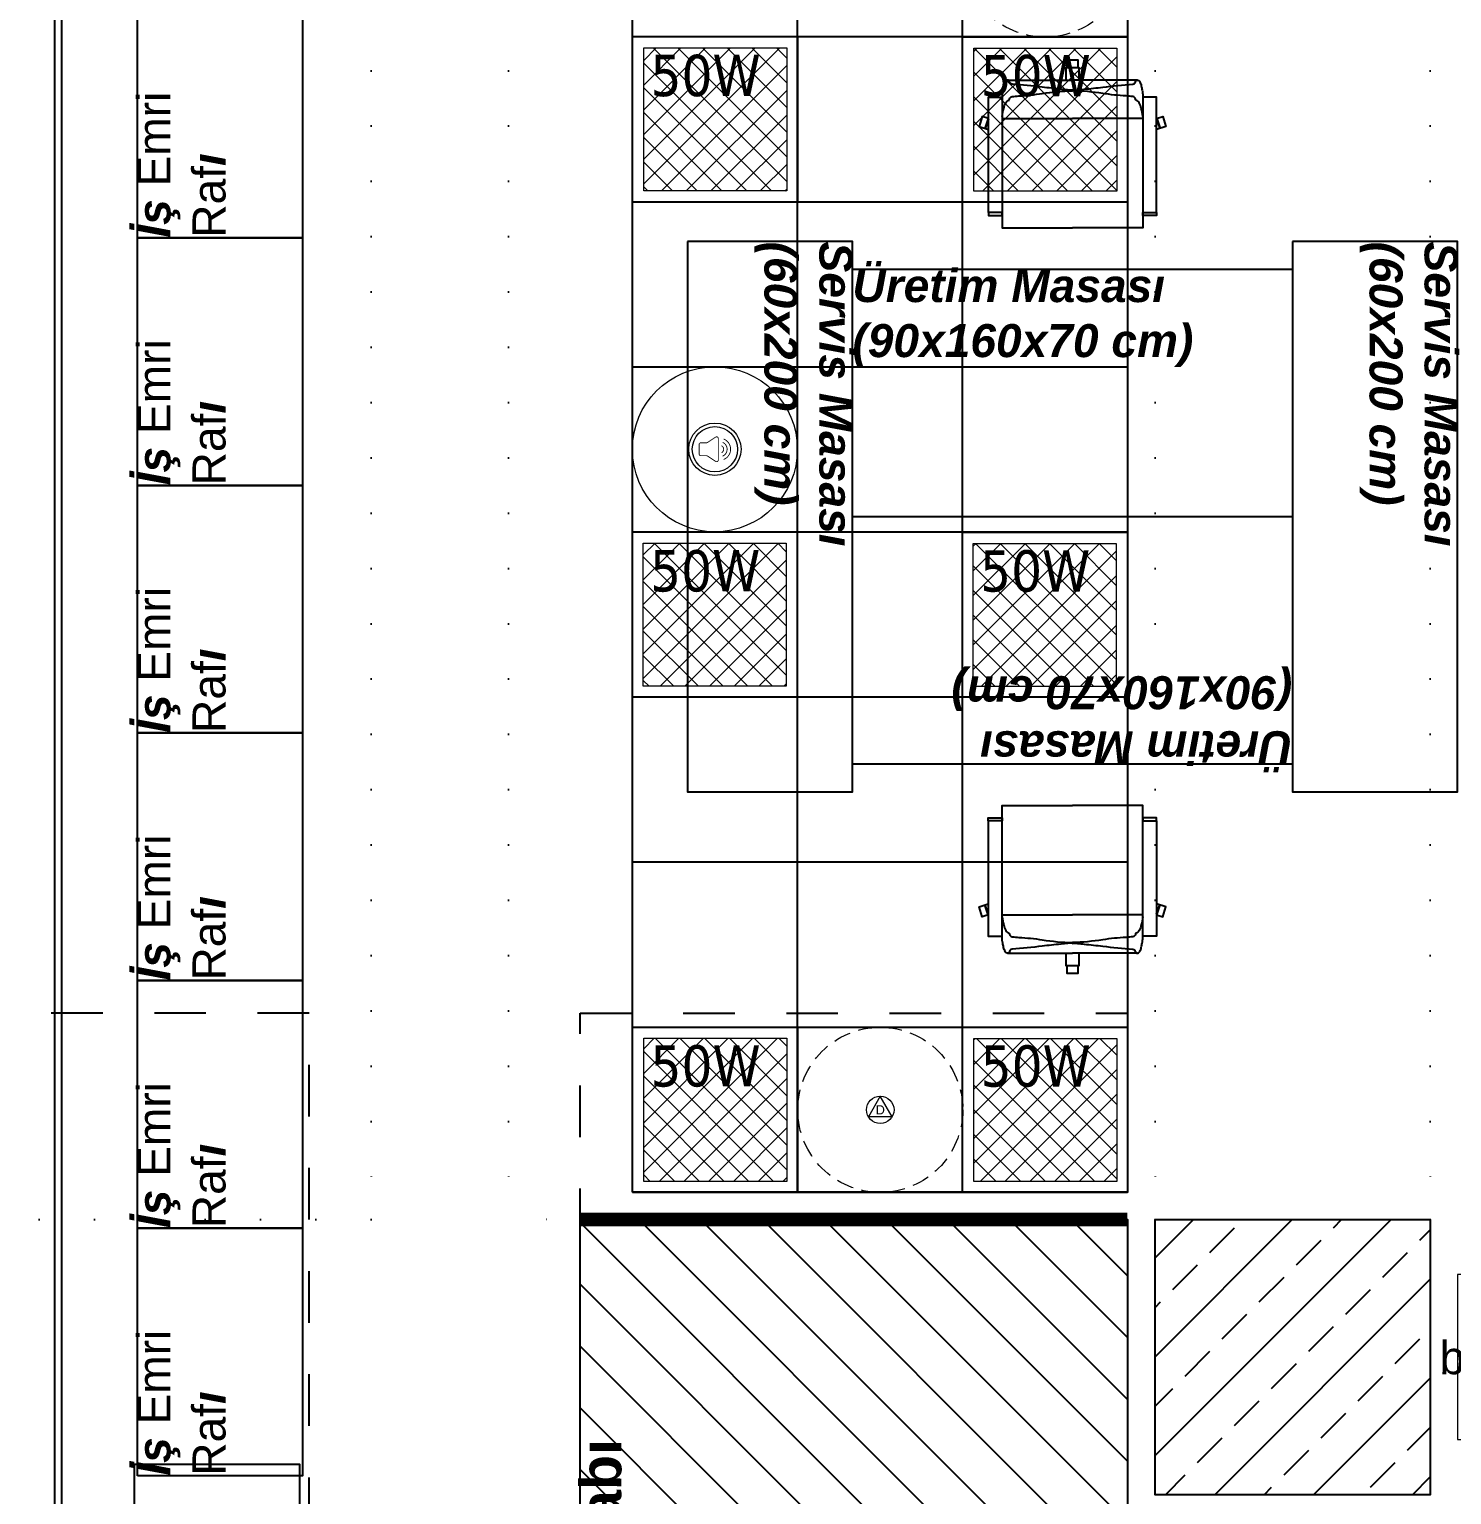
# Model space of a CAD drawing. Header units: centimetres. Extents: x 405564 to 502064, y 46284 to 60634.
# Drawn here: x 453541 to 454058, y 53433 to 53965 of the extents above; entities that cross this region are included whole.
import ezdxf
from ezdxf import colors
from ezdxf.entities.mleader import LeaderData, LeaderLine
from ezdxf.enums import TextEntityAlignment as Align
from ezdxf.math import Vec2, Vec3
from ezdxf.xclip import XClip

# ---------------------------------------------------------------- set-up
doc = ezdxf.new("R2010")
doc.units = ezdxf.units.CM
doc.header["$XCLIPFRAME"] = 0
for name, pattern in [('3+1_3b$0$DASHED', [0.25, 0.125, -0.125]), ('ACAD_ISO07W100', [3, 0, -3]), ('DOT', [0.25, 0, -0.25]), ('HIDDEN', [9.525, 6.35, -3.175])]:
    doc.linetypes.add(name, pattern=pattern)
doc.layers.get('0').update_dxf_attribs({"color": 8, "lineweight": 9})
for name, color, linetype in [('---___EB_draft03_cihazlar', 8, 'Continuous'), ('0-KRCN-ASMATAVAN-130426', 8, 'Continuous'), ('AS_DOS_TERAS_UST', 8, 'ACAD_ISO07W100'), ('AS_DUV', 8, 'Continuous'), ('AS_DUV_ALCIPAN_YANGINA-SUYA DAYANIMLI', 8, 'Continuous'), ('AS_PYZ_BINA', 8, 'Continuous'), ('AS_TA_BETONARME', 5, 'Continuous'), ('AS_TA_TARAMA', 8, 'Continuous'), ('AS_TEFR_MOB', 8, 'Continuous')]:
    doc.layers.add(name, color=color, linetype=linetype)
for name, color, linetype, lineweight in [('0-KRCN-AYDINLATMA-130426', 8, 'Continuous', 9), ('0-KRCN-MİMARİ-220526', 8, 'Continuous', 9), ('OL_Ic', 8, 'Continuous', 9), ('TF_Mobilya', 8, 'Continuous', 9)]:
    doc.layers.add(name, color=color, linetype=linetype, lineweight=lineweight)
doc.styles.add('2', font='arial.ttf', dxfattribs={"width": 0.9, "height": 200})
doc.styles.add('Kalin02', font='arialbd.ttf')
doc.styles.add('MP_KAPI_POZ', font='arial.ttf')
doc.styles.add('Normal_ITL', font='swissi.ttf')
doc.styles.add('TAHOMA', font='tahoma.ttf')

# ---------------------------------------------------------------- blocks, each defined once
blk = doc.blocks.new('ABB 6131-31-24-500')
at = {"layer": '0-KRCN-AYDINLATMA-130426'}
for p, q in [((-4.01, -0.97), (-4.01, 1.04)), ((3.23, 1.03), (-3.19, 1.03)), ((-3.19, -0.8), (-3.19, 0.8)), ((-1, 4.05), (1, 4.05)), ((-1, -0.89), (-1, 1.03)), ((-0.78, 3.21), (0.82, 3.21)), ((0.99, -0.89), (0.99, 1.03)), ((3.23, 0.8), (3.23, -0.8)), ((4.01, 1.04), (4.01, -0.97)), ((3.23, -0.89), (-3.19, -0.89)), ((1, -3.98), (-1, -3.98)), ((0.82, -3.21), (-0.78, -3.21))]:
    blk.add_line(p, q, dxfattribs=at)
at = {"layer": '0-KRCN-AYDINLATMA-130426', "linetype": 'HIDDEN'}
blk.add_circle((0.01, 0.03), 30, dxfattribs=at)
at = {"layer": '0-KRCN-AYDINLATMA-130426'}
for centre, radius in [((-0.52, 0.03), 0.089), ((0.01, 0.03), 0.16), ((0.53, 0.03), 0.089)]:
    blk.add_circle(centre, radius, dxfattribs=at)
for centre, radius, start, end in [((-1, 1.04), 3.01, 90, 180), ((-0.78, 0.8), 2.41, 90, 180), ((0.82, 0.8), 2.41, 0, 90), ((1, 1.04), 3.01, 0, 90), ((-1, -0.97), 3.01, 180, 270), ((-0.78, -0.8), 2.41, 180, 270), ((0.82, -0.8), 2.41, 270, 0), ((1, -0.97), 3.01, 270, 0)]:
    blk.add_arc(centre, radius, start, end, dxfattribs=at)
blk = doc.blocks.new('AST-OD-KD')
at = {"layer": '0-KRCN-AYDINLATMA-130426'}
for p, q in [((0, 5), (-4.33, -2.5)), ((4.33, -2.5), (0, 5)), ((4.33, -2.5), (-4.33, -2.5))]:
    blk.add_line(p, q, dxfattribs=at)
at = {"layer": '0-KRCN-AYDINLATMA-130426', "linetype": 'HIDDEN'}
blk.add_circle((0, 0), 30, dxfattribs=at)
at = {"layer": '0-KRCN-AYDINLATMA-130426'}
blk.add_circle((0, 0), 5, dxfattribs=at)
at = {"layer": '0-KRCN-AYDINLATMA-130426', "style": '2'}
blk.add_text('D', height=3.36, dxfattribs=at).set_placement((0, 0), align=Align.MIDDLE_CENTER)
blk = doc.blocks.new('ASMA TAVA TİPİ HOPARLÖR')
at = {"layer": '0-KRCN-AYDINLATMA-130426', "const_width": 0.317}
blk.add_lwpolyline([(0.27, -4.41, 0.598176), (1.25, -3.88), (1.25, 3.88, 0.598176), (0.27, 4.41), (-2.7, 2.45, -0.147433), (-3.05, 2.34), (-5.09, 2.34, 0.414214), (-5.72, 1.71), (-5.72, -1.71, 0.414214), (-5.09, -2.34), (-3.05, -2.34, -0.147433), (-2.7, -2.45)], format="xyb", close=True, dxfattribs=at)
for points in [[(2.41, 1.29, -0.601398), (2.41, -1.29)], [(2.8, 2.51, -0.658812), (2.8, -2.51)], [(3.19, 3.72, -0.680488), (3.19, -3.72)]]:
    blk.add_lwpolyline(points, format="xyb", dxfattribs=at)
at = {"layer": '0-KRCN-AYDINLATMA-130426'}
blk.add_circle((0, 0), 30, dxfattribs=at)
at = {"layer": '0-KRCN-AYDINLATMA-130426', "ltscale": 0.1}
for radius in [9.5, 8.23]:
    blk.add_circle((0, 0), radius, dxfattribs=at)
blk = doc.blocks.new('50W 60x60 cm  SIVA ALTI LED ARMATÜR')
at = {"layer": '0-KRCN-AYDINLATMA-130426'}
h = blk.add_hatch(dxfattribs=at)
h.set_pattern_fill('ANSI37', color=256, scale=0.2)
h.paths.add_polyline_path([(-2.6, 2.594), (2.6, 2.594), (2.6, -2.606), (-2.6, -2.606)])
for points in [[(-3, 2.994), (3, 2.994), (3, -3.007), (-3, -3.007)], [(-2.6, 2.594), (2.6, 2.594), (2.6, -2.606), (-2.6, -2.606)]]:
    blk.add_lwpolyline(points, close=True, dxfattribs=at)
at = {"layer": '0-KRCN-AYDINLATMA-130426', "insert": (-2.35, 2.344), "char_height": 1.5, "attachment_point": 1, "style": 'TAHOMA'}
blk.add_mtext_dynamic_manual_height_columns('{\\fTahoma|b0|i0|c162|p34;50W}', width=1.5, gutter_width=1.25, heights=[0], dxfattribs=at)
blk = doc.blocks.new('G$C27E741DA')
at = {"layer": '0-KRCN-AYDINLATMA-130426'}
for name, p in [('ABB 6131-31-24-500', (15845.78, 6858.36)), ('ASMA TAVA TİPİ HOPARLÖR', (15725.68, 6678.55)), ('AST-OD-KD', (15785.8, 6438.43))]:
    blk.add_blockref(name, p, dxfattribs=at)
at = {"layer": '0-KRCN-AYDINLATMA-130426', "xscale": 10, "yscale": 10, "zscale": 10}
for p in [(15725.8, 6798.49), (15845.8, 6798.45), (15725.65, 6618.44), (15845.62, 6618.4), (15725.8, 6438.49), (15845.8, 6438.45)]:
    blk.add_blockref('50W 60x60 cm  SIVA ALTI LED ARMATÜR', p, dxfattribs=at)
blk = doc.blocks.new('sandalye_')
at = {"layer": 'AS_TEFR_MOB', "linetype": 'ByBlock', "ltscale": 25}
for points in [[(260035.75, -40511.28), (260035.75, -40506.8), (260030.94, -40506.8), (260030.94, -40511.28)], [(260031.45, -40506.8), (260031.45, -40503.85), (260035.25, -40503.85), (260035.25, -40506.8)], [(260009.74, -40511.28), (260033.35, -40511.28)], [(260056.96, -40511.28), (260033.35, -40511.28)], [(260002.77, -40525.21), (260000.56, -40524.49), (259999.39, -40528.1), (260002.77, -40529.21)], [(260002.65, -40525.17), (260001.48, -40528.79)], [(260002.77, -40525.41), (260001.65, -40528.84)], [(260007.76, -40525.16), (260033.35, -40525.16)], [(260007.77, -40524.5), (260007.77, -40564.92), (260033.35, -40564.92)], [(260058.94, -40524.5), (260058.94, -40564.92), (260033.35, -40564.92)], [(260058.94, -40525.16), (260033.35, -40525.16)], [(260063.94, -40525.21), (260066.14, -40524.49), (260067.32, -40528.1), (260063.94, -40529.21)], [(260063.94, -40525.41), (260065.05, -40528.84)], [(260064.05, -40525.17), (260065.23, -40528.79)], [(260002.77, -40559.41), (260002.77, -40560.41), (260007.75, -40560.41), (260007.75, -40559.41)], [(260063.94, -40559.41), (260063.94, -40560.41), (260058.95, -40560.41), (260058.95, -40559.41)]]:
    blk.add_lwpolyline(points, dxfattribs=at)
for points in [[(260033.35, -40514.82, -0.048176), (260031.56, -40514.81, -0.000623), (260029.14, -40514.56, -0.003131), (260022.37, -40513.8, 0.007334), (260011.41, -40512.67, -0.309457), (260010.5, -40511.92, 0.002444), (260010.37, -40511.48, 0.476314), (260010.23, -40511.43, 0.375136), (260009.05, -40511.61, 0.082453), (260008.7, -40512.18, 0.046929), (260008.24, -40513.77, 0.002381), (260007.95, -40515.35, 0.007794), (260007.77, -40516.44), (260007.77, -40524.5, -0.011445), (260008.35, -40521.51, -0.082784), (260009.15, -40519.51, -0.150147), (260010.28, -40518.5, 0.242317), (260010.39, -40518.37, -0.036292), (260010.49, -40517.99, -0.114957), (260010.77, -40517.55, -0.16132), (260011.41, -40517.24, -0.020506), (260013.87, -40517, 0.024793), (260022.37, -40516.11, -0.030903), (260033.35, -40515.1, -1.030607)], [(260033.35, -40514.82, 0.048176), (260035.14, -40514.81, 0.000623), (260037.57, -40514.56, 0.003131), (260044.33, -40513.8, -0.007334), (260055.3, -40512.67, 0.309457), (260056.21, -40511.92, -0.002444), (260056.34, -40511.48, -0.476314), (260056.47, -40511.43, -0.375136), (260057.66, -40511.61, -0.082453), (260058, -40512.18, -0.046929), (260058.46, -40513.77, -0.002381), (260058.76, -40515.35, -0.007794), (260058.94, -40516.44), (260058.94, -40524.5, 0.011445), (260058.36, -40521.51, 0.082784), (260057.55, -40519.51, 0.150147), (260056.42, -40518.5, -0.242317), (260056.31, -40518.37, 0.036292), (260056.21, -40517.99, 0.114957), (260055.93, -40517.55, 0.16132), (260055.3, -40517.24, 0.020506), (260052.84, -40517, -0.024793), (260044.33, -40516.11, 0.030903), (260033.35, -40515.1, 1.030607)]]:
    blk.add_lwpolyline(points, format="xyb", dxfattribs=at)
for points in [[(260007.75, -40559.41), (260002.77, -40559.41), (260002.77, -40517.41), (260007.75, -40517.41)], [(260058.95, -40559.41), (260063.94, -40559.41), (260063.94, -40517.41), (260058.95, -40517.41)]]:
    blk.add_lwpolyline(points, close=True, dxfattribs=at)
blk = doc.blocks.new('Üretim Masası')
at = {"layer": 'AS_TEFR_MOB', "ltscale": 200}
blk.add_lwpolyline([(277436.39, -40309.08), (277596.39, -40309.08), (277596.39, -40399.08), (277436.39, -40399.08), (277436.39, -40309.08)], dxfattribs=at)
at = {"layer": 'AS_TEFR_MOB', "color": 1}
blk.add_blockref('sandalye_', (17483.04, 270.85), dxfattribs=at)
at = {"layer": 'AS_TEFR_MOB', "ltscale": 200, "insert": (277436.39, -40309.08), "char_height": 12, "attachment_point": 1, "style": 'Kalin02'}
blk.add_mtext_dynamic_manual_height_columns('{\\fSwis721 BT|b1|i1|c162|p34;Üretim Masası\\P(90x160x70 cm)}', width=590.7316, gutter_width=750, heights=[137.08], dxfattribs=at)
blk = doc.blocks.new('servis masası60x200')
at = {"layer": 'AS_TEFR_MOB', "ltscale": 200}
blk.add_lwpolyline([(278099.49, -39156.74), (278299.49, -39156.74), (278299.49, -39096.74), (278099.49, -39096.74)], close=True, dxfattribs=at)
at = {"layer": 'AS_TEFR_MOB', "ltscale": 200, "insert": (278099.49, -39096.74), "char_height": 12, "attachment_point": 1, "style": 'Kalin02'}
blk.add_mtext_dynamic_manual_height_columns('{\\fSwis721 BT|b1|i1|c162|p34;Servis Masası\\P(60x200 cm)}', width=590.7316, gutter_width=750, heights=[137.08], dxfattribs=at)
blk = doc.blocks.new('NemdolabıXLLL')
at = {"layer": '---___EB_draft03_cihazlar'}
h = blk.add_hatch(dxfattribs=at)
h.set_pattern_fill('ANSI31', color=1, scale=5)
h.paths.add_polyline_path([(276297.67, -40461.17), (276417.67, -40461.17), (276417.67, -40660.17), (276297.67, -40660.17)])
at = {"layer": '---___EB_draft03_cihazlar', "color": 1, "const_width": 5}
blk.add_lwpolyline([(276417.67, -40660.17), (276417.67, -40461.17)], dxfattribs=at)
at = {"layer": '---___EB_draft03_cihazlar', "color": 1, "linetype": '3+1_3b$0$DASHED', "ltscale": 150}
blk.add_lwpolyline([(276222.67, -40461.17), (276492.67, -40461.17), (276492.67, -40660.17), (276222.67, -40660.17), (276222.67, -40461.17)], dxfattribs=at)
at = {"layer": '---___EB_draft03_cihazlar', "color": 1}
blk.add_lwpolyline([(276297.67, -40461.17), (276417.67, -40461.17), (276417.67, -40660.17), (276297.67, -40660.17), (276297.67, -40461.17)], dxfattribs=at)
at = {"layer": '---___EB_draft03_cihazlar', "insert": (276222.67, -40461.17), "char_height": 15, "attachment_point": 1, "style": 'Kalin02'}
blk.add_mtext_dynamic_manual_height_columns('Nem Dolabı \\PXL L L', width=590.7316, gutter_width=750, heights=[137.08], dxfattribs=at)
blk = doc.blocks.new('A$Cd190c0c6')
at = {"layer": 'TF_Mobilya'}
for points in [[(-3.97, 0), (56.03, 0), (56.03, 60), (-3.97, 60)], [(-3.97, 0), (85.2, 0), (85.2, 60), (-3.97, 60)]]:
    blk.add_lwpolyline(points, close=True, dxfattribs=at)
at = {"layer": 'TF_Mobilya', "style": 'MP_KAPI_POZ'}
blk.add_text('buzdolabı', height=12, dxfattribs=at).set_placement((25.77, 29.79), align=Align.MIDDLE_CENTER)
blk = doc.blocks.new('İşemrirafı')
at = {"layer": 'AS_TEFR_MOB', "ltscale": 200}
blk.add_lwpolyline([(277506.2, -40355.29), (277596.2, -40355.29), (277596.2, -40415.29), (277506.2, -40415.29), (277506.2, -40355.29)], dxfattribs=at)
note = blk.add_mtext_dynamic_manual_height_columns('{\\fArial|b1|i1|c162|p34;İş\\Fswis721 bt|c162; Emri }', width=53.1939, gutter_width=0, heights=[43.45, 0], dxfattribs=dict(at, insert=(277506.2, -40355.29), char_height=12, attachment_point=1, style='Kalin02'))
for column, words in zip(note.columns.linked_columns, ['{\\Fswis721 bt|c162;Raf\\fArial|b1|i1|c162|p34;ı}']):
    column.text = words
blk = doc.blocks.new('K.K. Masa')
at = {"layer": '---___EB_draft03_cihazlar'}
h = blk.add_hatch(dxfattribs=at)
h.set_pattern_fill('ANSI31', color=1, scale=5)
h.paths.add_polyline_path([(275177.66, -40678.26), (275277.66, -40678.26), (275277.66, -40848.26), (275177.66, -40848.26)])
at = {"layer": '---___EB_draft03_cihazlar', "color": 1, "linetype": '3+1_3b$0$DASHED', "ltscale": 150}
blk.add_lwpolyline([(275002.66, -40563.26), (275452.66, -40563.26), (275452.66, -40963.26), (275002.66, -40963.26), (275002.66, -40563.26)], dxfattribs=at)
at = {"layer": '---___EB_draft03_cihazlar', "color": 1}
blk.add_lwpolyline([(275177.66, -40678.26), (275277.66, -40678.26), (275277.66, -40848.26), (275177.66, -40848.26), (275177.66, -40678.26)], dxfattribs=at)
at = {"layer": '---___EB_draft03_cihazlar', "color": 1, "const_width": 5}
blk.add_lwpolyline([(275277.66, -40848.26), (275277.66, -40678.26)], dxfattribs=at)
at = {"layer": 'AS_TEFR_MOB', "color": 1, "rotation": 270}
blk.add_blockref('sandalye_', (315847.58, 219270.09), dxfattribs=at)
at = {"layer": '---___EB_draft03_cihazlar', "insert": (275002.66, -40563.26), "char_height": 15, "attachment_point": 1, "style": 'Kalin02'}
blk.add_mtext_dynamic_manual_height_columns('K. K. Masa', width=588.2143, gutter_width=750, heights=[89.27], dxfattribs=at)
blk = doc.blocks.new('A11-KK')
at = {"layer": '---___EB_draft03_cihazlar', "color": 1, "xscale": -1.000000000000001, "rotation": 90}
blk.add_blockref('K.K. Masa', (-30520.76, 271827.66), dxfattribs=at)
blk = doc.blocks.new('A$Ca63a641c')
at = {"layer": 'AS_PYZ_BINA'}
ml = blk.add_multileader_mtext('Standard', dxfattribs=at)
ml.set_content('EST boyalı panel çit ve panel çit kapı (AS 51.101)', color=256, style='Normal_ITL')
ml.set_leader_properties()
ml.build(insert=Vec2(0, 0))
ml.multileader.update_dxf_attribs({"dogleg_length": 0.379, "arrow_head_size": 17.04, "scale": 75})
ctx = ml.context
ctx.base_point, ctx.scale, ctx.char_height, ctx.arrow_head_size, ctx.landing_gap_size, ctx.plane_origin = Vec3(140.51, 464.3), 75, 20, 17.04, 14.2, Vec3(92.51, 620.11)
notes = []
notes.append((ctx, [(0, (1, 1, 0), (112.11, 464.3), (1, 0), 28.4, [(0, [(68.5, 410)], 0, [])])]))
ctx.mtext.insert, ctx.mtext.width, ctx.mtext.flow_direction = Vec3(154.71, 477.51), 604.5634, 5
for ctx, leaders in notes:
    for number, flags, end, landing, length, lines in leaders:
        leader = LeaderData()
        leader.index, (leader.has_last_leader_line, leader.has_dogleg_vector, leader.attachment_direction) = number, flags
        leader.last_leader_point, leader.dogleg_vector, leader.dogleg_length = Vec3(end), Vec3(landing), length
        for number, points, colour, breaks in lines:
            line = LeaderLine()
            line.index, line.vertices, line.color, line.breaks = number, Vec3.list(points), colors.encode_raw_color(colour), breaks
            leader.lines.append(line)
        ctx.leaders.append(leader)
blk = doc.blocks.new('A$C85dec720')
at = {"layer": 'OL_Ic'}
blk.add_blockref('A$Ca63a641c', (5315.08, 5344.25, 28.4), dxfattribs=at)
blk = doc.blocks.new('A$C6A10300A')
at = {"layer": 'AS_TA_TARAMA'}
h = blk.add_hatch(dxfattribs=at)
h.set_pattern_fill('ANSI33', color=256, scale=4, angle=180)
h.set_pattern_definition([(225, (17560.68, -7819.299), (17.9605, -17.9605), []), (225, (17542.72, -7819.299), (17.9605, -17.9605), [12.7, -6.35])])
h.paths.add_polyline_path([(15885.68, -7101.45), (15985.68, -7101.45), (15985.68, -7201.45), (15885.68, -7201.45)], flags=17)
at = {"layer": 'AS_DOS_TERAS_UST', "linetype": 'DOT', "ltscale": 80}
for p, q in [((15600.68, -6201.45), (15600.68, -7101.45)), ((15650.68, -6201.45), (15650.68, -7101.45)), ((15885.68, -6201.45), (15885.68, -7101.45)), ((15985.68, -6201.45), (15985.68, -7101.45)), ((15600.68, -7101.45), (15370.68, -7101.45)), ((15885.68, -7101.45), (15650.68, -7101.45)), ((15985.68, -7101.45), (16220.68, -7101.45))]:
    blk.add_line(p, q, dxfattribs=at)
at = {"layer": 'AS_DUV_ALCIPAN_YANGINA-SUYA DAYANIMLI'}
for points in [[(15983.18, -6201.45), (15983.18, -6278.95), (15593.18, -6278.95), (15593.18, -6118.95), (15485.68, -6118.95), (15485.68, -7663.95)], [(15985.68, -6201.45), (15985.68, -6281.45), (15590.68, -6281.45), (15590.68, -6121.45), (15488.18, -6121.45), (15488.18, -7661.45)]]:
    blk.add_lwpolyline(points, dxfattribs=at)
at = {"layer": 'AS_TA_BETONARME'}
blk.add_lwpolyline([(15885.68, -7101.45), (15985.68, -7101.45), (15985.68, -7201.45), (15885.68, -7201.45)], close=True, dxfattribs=at)
at = {"layer": '---___EB_draft03_cihazlar', "rotation": 90}
blk.add_blockref('NemdolabıXLLL', (-24784.49, -283519.12), dxfattribs=at)
blk.add_blockref('A11-KK', (5135.68, -3851.45))
at = {"layer": 'AS_DUV'}
ref = blk.add_blockref('A$C85dec720', (28900.96, -17748.98), dxfattribs=dict(at, rotation=105.0255580063709))
XClip(ref).set_block_clipping_path([(6220.3367769278, 6783.7313721173), (4126.4071464743, -1017.0000000052), (7354.8298234051, -1883.5969356479), (9448.7594538586, 5917.1344364745)])
at = {"layer": 'AS_TEFR_MOB'}
for name, p, rotation in [('İşemrirafı', (-24839.51, -284250.78), 90), ('İşemrirafı', (-24839.51, -284340.78), 90), ('servis masası60x200', (54872.42, 271353.54), 270), ('servis masası60x200', (55092.42, 271353.54), 270), ('İşemrirafı', (-24839.51, -284430.78), 90), ('Üretim Masası', (293372.07, -47245.03), 180), ('İşemrirafı', (-24839.51, -284520.78), 90), ('İşemrirafı', (-24839.51, -284610.78), 90), ('İşemrirafı', (-24839.51, -284700.78), 90), ('İşemrirafı', (-24840.59, -284786.54), 90)]:
    blk.add_blockref(name, p, dxfattribs=dict(at, rotation=rotation))
blk.add_blockref('Üretim Masası', (-261660.71, 33553.12), dxfattribs=at)
at = {"layer": 'TF_Mobilya'}
blk.add_blockref('A$Cd190c0c6', (15999.65, -7181.45), dxfattribs=at)

msp = doc.modelspace()

# ---------------------------------------------------------------- linework, layer by layer
at = {"layer": '0-KRCN-ASMATAVAN-130426'}
for p, q in [((453759.75, 53542.56), (453759.75, 54322.56)), ((453819.75, 53542.56), (453819.75, 54322.56)), ((453879.75, 53542.56), (453879.75, 54322.56)), ((453939.75, 54322.56), (453939.75, 53542.56)), ((453759.75, 53962.56), (453939.75, 53962.56)), ((453759.75, 53902.56), (453939.75, 53902.56)), ((453759.75, 53842.56), (453939.75, 53842.56)), ((453759.75, 53782.56), (453939.75, 53782.56)), ((453759.75, 53722.56), (453939.75, 53722.56)), ((453759.75, 53662.56), (453939.75, 53662.56)), ((453759.75, 53602.56), (453939.75, 53602.56)), ((453939.75, 53542.56), (453759.75, 53542.56)), ((453759.75, 53542.56), (453939.75, 53542.56)), ((453949.75, 53532.56), (454049.75, 53532.56)), ((453949.75, 53432.56), (453949.75, 53532.56)), ((454049.75, 53532.56), (454049.75, 53432.56)), ((454049.75, 53432.56), (453949.75, 53432.56))]:
    msp.add_line(p, q, dxfattribs=at)

# ---------------------------------------------------------------- block references
at = {"layer": '0-KRCN-AYDINLATMA-130426'}
msp.add_blockref('G$C27E741DA', (438064.07, 47134.02), dxfattribs=at)

# ---------------------------------------------------------------- next in the draw order: block references
at = {"layer": '0-KRCN-MİMARİ-220526'}
msp.add_blockref('A$C6A10300A', (438064.07, 60634.02), dxfattribs=at)

doc.saveas('drawing.dxf')
